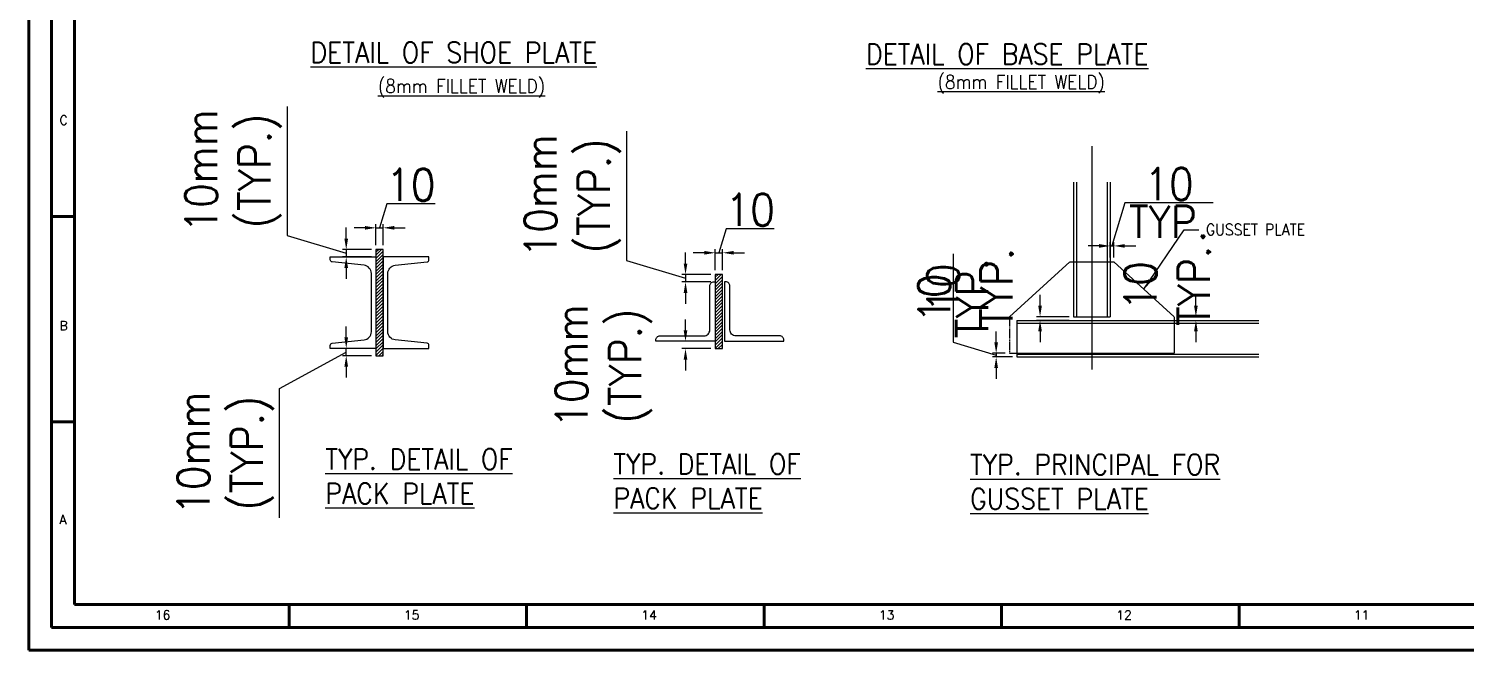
# Model space of a CAD drawing. Header units: millimetres. Extents: x 0 to 1124626, y -157535 to 82123.
# Drawn here: x 352931 to 368640, y 28640 to 35436 of the extents above; entities that cross this region are included whole.
import ezdxf
from ezdxf.enums import TextEntityAlignment as Align

# ---------------------------------------------------------------- set-up
doc = ezdxf.new("R2010")
doc.units = ezdxf.units.MM
doc.header["$MEASUREMENT"] = 0
doc.linetypes.add('DASHED', pattern=[0.75, 0.5, -0.25])
for name, color, linetype, lineweight in [('BORDER', 230, 'Continuous', 40), ('CN', 253, 'Continuous', 15), ('Dim', 6, 'Continuous', 13), ('PLATE', 190, 'Continuous', 20), ('STR. STEEL', 25, 'Continuous', 18), ('structure', 183, 'Continuous', 15), ('Text', 7, 'Continuous', 15), ('TITLE TEXT', 50, 'Continuous', 18)]:
    doc.layers.add(name, color=color, linetype=linetype, lineweight=lineweight)
doc.styles.add('ROMANS', font='romans.shx', dxfattribs={"oblique": 10, "height": 0.15})
doc.styles.add('style1', font='romans.shx', dxfattribs={"width": 0.9, "height": 300})
doc.dimstyles.new('Copy of DIM-1', dxfattribs={"dimscale": 40, "dimtxt": 125, "dimasz": 3, "dimexe": 1, "dimexo": 1.2, "dimgap": 0.8, "dimtad": 1, "dimdec": 0, "dimzin": 1, "dimdsep": 46, "dimtxsty": 'style1', "dimcen": 2, "dimclrd": 8, "dimclre": 8, "dimclrt": 7, "dimadec": 0, "dimazin": 0, "dimtfac": 1, "dimtdec": 0, "dimtofl": 0, "dimtmove": 1, "dimatfit": 3, "dimfxl": 1, "dimtolj": 1, "dimtzin": 0, "dimlwd": 9, "dimlwe": 9, "dimarcsym": 1})

# ---------------------------------------------------------------- blocks, each defined once
blk = doc.blocks.new('*D381')
at = {"layer": 'DEFPOINTS', "color": 0, "ltscale": 20, "transparency": 16777216}
for p in [(356728, 33021), (356403, 32941), (356728, 32941)]:
    blk.add_point(p, dxfattribs=at)
at = {"layer": 'Dim', "color": 8, "lineweight": 9, "ltscale": 20, "transparency": 16777216}
for p, q in [((355757, 34587), (355757, 33175)), ((355757, 33175), (356403, 32981)), ((356403, 33141), (356403, 33261)), ((356680, 33021), (356363, 33021)), ((356403, 33021), (356403, 32941)), ((356680, 32941), (356363, 32941)), ((356403, 32821), (356403, 32701))]:
    blk.add_line(p, q, dxfattribs=at)
at = {"layer": 'Dim', "color": 8, "ltscale": 20, "transparency": 16777216}
for points in [[(356383, 33141), (356423, 33141), (356403, 33021)], [(356423, 32821), (356383, 32821), (356403, 32941)]]:
    blk.add_solid(points, dxfattribs=at)
at = {"layer": 'Dim', "color": 7, "ltscale": 20, "transparency": 16777216, "insert": (355168, 33881), "char_height": 350, "attachment_point": 5, "rotation": 90, "style": 'style1'}
blk.add_mtext('\\A1;10mm\\P(TYP.)', dxfattribs=at)
blk = doc.blocks.new('*D382')
at = {"layer": 'DEFPOINTS', "color": 0, "ltscale": 20, "transparency": 16777216}
for p in [(356403, 31941), (356728, 31941), (356728, 31861)]:
    blk.add_point(p, dxfattribs=at)
at = {"layer": 'Dim', "color": 8, "lineweight": 9, "ltscale": 20, "transparency": 16777216}
for p, q in [((356403, 32061), (356403, 32181)), ((355672, 31501), (356403, 31901)), ((356680, 31941), (356363, 31941)), ((356403, 31861), (356403, 31941)), ((356680, 31861), (356363, 31861)), ((356403, 31741), (356403, 31621)), ((355672, 30089), (355672, 31501))]:
    blk.add_line(p, q, dxfattribs=at)
at = {"layer": 'Dim', "color": 8, "ltscale": 20, "transparency": 16777216}
for points in [[(356383, 32061), (356423, 32061), (356403, 31941)], [(356423, 31741), (356383, 31741), (356403, 31861)]]:
    blk.add_solid(points, dxfattribs=at)
at = {"layer": 'Dim', "color": 7, "ltscale": 20, "transparency": 16777216, "insert": (355083, 30795), "char_height": 350, "attachment_point": 5, "rotation": 90, "style": 'style1'}
blk.add_mtext('\\A1;10mm \\P(TYP.)', dxfattribs=at)
blk = doc.blocks.new('*D383')
at = {"layer": 'DEFPOINTS', "color": 0, "ltscale": 20, "transparency": 16777216}
for p in [(356808, 33259), (356728, 33021), (356808, 33021)]:
    blk.add_point(p, dxfattribs=at)
at = {"layer": 'Dim', "color": 8, "lineweight": 9, "ltscale": 20, "transparency": 16777216}
for p, q in [((356847, 33522), (356768, 33259)), ((357374, 33522), (356847, 33522)), ((356608, 33259), (356488, 33259)), ((356728, 33069), (356728, 33299)), ((356728, 33259), (356808, 33259)), ((356808, 33069), (356808, 33299)), ((356928, 33259), (357048, 33259))]:
    blk.add_line(p, q, dxfattribs=at)
at = {"layer": 'Dim', "color": 8, "ltscale": 20, "transparency": 16777216}
for points in [[(356608, 33239), (356608, 33279), (356728, 33259)], [(356928, 33279), (356928, 33239), (356808, 33259)]]:
    blk.add_solid(points, dxfattribs=at)
at = {"layer": 'Dim', "color": 7, "ltscale": 20, "transparency": 16777216, "insert": (357110, 33729), "char_height": 350, "attachment_point": 5, "style": 'style1'}
blk.add_mtext('\\A1;10', dxfattribs=at)
blk = doc.blocks.new('*D407')
at = {"layer": 'DEFPOINTS', "color": 0, "ltscale": 20, "transparency": 16777216}
for p in [(363510, 31847), (363656, 31887), (363736, 31847)]:
    blk.add_point(p, dxfattribs=at)
at = {"layer": 'Dim', "color": 8, "lineweight": 9, "ltscale": 20, "transparency": 16777216}
for p, q in [((363040, 32973), (363040, 32008)), ((363510, 32007), (363510, 32127)), ((363040, 32008), (363510, 31867)), ((363608, 31887), (363470, 31887)), ((363688, 31847), (363470, 31847)), ((363510, 31887), (363510, 31847)), ((363510, 31727), (363510, 31607))]:
    blk.add_line(p, q, dxfattribs=at)
at = {"layer": 'Dim', "color": 8, "ltscale": 20, "transparency": 16777216}
for points in [[(363490, 32007), (363530, 32007), (363510, 31887)], [(363530, 31727), (363490, 31727), (363510, 31847)]]:
    blk.add_solid(points, dxfattribs=at)
at = {"layer": 'Dim', "color": 7, "ltscale": 20, "transparency": 16777216, "char_height": 350, "attachment_point": 5, "rotation": 90, "style": 'style1'}
for s, insert in [('TYP.', (363247, 32490)), ('\\A1;10', (362833, 32490))]:
    blk.add_mtext(s, dxfattribs=dict(at, insert=insert))
blk = doc.blocks.new('*D408')
at = {"layer": 'DEFPOINTS', "color": 0, "ltscale": 20, "transparency": 16777216}
for p in [(363990, 32247), (364356, 32287), (364356, 32247)]:
    blk.add_point(p, dxfattribs=at)
at = {"layer": 'Dim', "color": 8, "lineweight": 9, "ltscale": 20, "transparency": 16777216}
for p, q in [((363990, 32407), (363990, 32527)), ((364308, 32287), (363950, 32287)), ((364308, 32247), (363950, 32247)), ((363990, 32127), (363990, 32007))]:
    blk.add_line(p, q, dxfattribs=at)
at = {"layer": 'Dim', "color": 8, "ltscale": 20, "transparency": 16777216}
for points in [[(363970, 32407), (364010, 32407), (363990, 32287)], [(364010, 32127), (363970, 32127), (363990, 32247)]]:
    blk.add_solid(points, dxfattribs=at)
at = {"layer": 'Dim', "color": 7, "ltscale": 20, "transparency": 16777216, "insert": (363223, 32601), "char_height": 350, "attachment_point": 5, "rotation": 90, "style": 'style1'}
blk.add_mtext('\\A1;10\\PTYP.', dxfattribs=at)
blk = doc.blocks.new('*D409')
at = {"layer": 'DEFPOINTS', "color": 0, "ltscale": 20, "transparency": 16777216}
for p in [(364796, 33061), (364756, 32887), (364796, 32887)]:
    blk.add_point(p, dxfattribs=at)
at = {"layer": 'Dim', "color": 8, "lineweight": 9, "ltscale": 20, "transparency": 16777216}
for p, q in [((364917, 33531), (364776, 33061)), ((365882, 33531), (364917, 33531)), ((364636, 33061), (364516, 33061)), ((364756, 32935), (364756, 33101)), ((364756, 33061), (364796, 33061)), ((364796, 32935), (364796, 33101)), ((364916, 33061), (365036, 33061))]:
    blk.add_line(p, q, dxfattribs=at)
at = {"layer": 'Dim', "color": 8, "ltscale": 20, "transparency": 16777216}
for points in [[(364636, 33041), (364636, 33081), (364756, 33061)], [(364916, 33081), (364916, 33041), (364796, 33061)]]:
    blk.add_solid(points, dxfattribs=at)
at = {"layer": 'Dim', "color": 7, "ltscale": 20, "transparency": 16777216, "char_height": 350, "attachment_point": 5, "style": 'style1'}
for s, insert in [('\\A1;10', (365400, 33738)), ('TYP.', (365400, 33324))]:
    blk.add_mtext(s, dxfattribs=dict(at, insert=insert))
blk = doc.blocks.new('*D469')
at = {"layer": 'DEFPOINTS', "color": 0, "ltscale": 20, "transparency": 16777216}
for p in [(365532, 32287), (365532, 32247), (365694, 32247)]:
    blk.add_point(p, dxfattribs=at)
at = {"layer": 'Dim', "color": 8, "lineweight": 9, "ltscale": 20, "transparency": 16777216}
for p, q in [((365694, 32407), (365694, 32527)), ((365580, 32287), (365734, 32287)), ((365580, 32247), (365734, 32247)), ((365694, 32127), (365694, 32007))]:
    blk.add_line(p, q, dxfattribs=at)
at = {"layer": 'Dim', "color": 8, "ltscale": 20, "transparency": 16777216}
for points in [[(365674, 32407), (365714, 32407), (365694, 32287)], [(365714, 32127), (365674, 32127), (365694, 32247)]]:
    blk.add_solid(points, dxfattribs=at)
at = {"layer": 'Dim', "color": 7, "ltscale": 20, "transparency": 16777216, "insert": (365380, 32624), "char_height": 350, "attachment_point": 5, "rotation": 90, "style": 'style1'}
blk.add_mtext('\\A1;10\\PTYP.', dxfattribs=at)
blk = doc.blocks.new('*D481')
at = {"layer": 'DEFPOINTS', "color": 0, "ltscale": 20, "transparency": 16777216}
for p in [(360438, 32748), (360113, 32668), (360438, 32668)]:
    blk.add_point(p, dxfattribs=at)
at = {"layer": 'Dim', "color": 8, "lineweight": 9, "ltscale": 20, "transparency": 16777216}
for p, q in [((359468, 34314), (359468, 32902)), ((360113, 32868), (360113, 32988)), ((359468, 32902), (360113, 32708)), ((360390, 32748), (360073, 32748)), ((360113, 32748), (360113, 32668)), ((360390, 32668), (360073, 32668)), ((360113, 32548), (360113, 32428))]:
    blk.add_line(p, q, dxfattribs=at)
at = {"layer": 'Dim', "color": 8, "ltscale": 20, "transparency": 16777216}
for points in [[(360093, 32868), (360133, 32868), (360113, 32748)], [(360133, 32548), (360093, 32548), (360113, 32668)]]:
    blk.add_solid(points, dxfattribs=at)
at = {"layer": 'Dim', "color": 7, "ltscale": 20, "transparency": 16777216, "insert": (358878, 33608), "char_height": 350, "attachment_point": 5, "rotation": 90, "style": 'style1'}
blk.add_mtext('\\A1;10mm\\P(TYP.)', dxfattribs=at)
blk = doc.blocks.new('*D482')
at = {"layer": 'DEFPOINTS', "color": 0, "ltscale": 20, "transparency": 16777216}
for p in [(360113, 32018), (360438, 32018), (360438, 31938)]:
    blk.add_point(p, dxfattribs=at)
at = {"layer": 'Dim', "color": 8, "lineweight": 9, "ltscale": 20, "transparency": 16777216}
for p, q in [((360113, 32138), (360113, 32258)), ((360390, 32018), (360073, 32018)), ((360390, 31938), (360073, 31938)), ((360113, 31818), (360113, 31698))]:
    blk.add_line(p, q, dxfattribs=at)
at = {"layer": 'Dim', "color": 8, "ltscale": 20, "transparency": 16777216}
for points in [[(360093, 32138), (360133, 32138), (360113, 32018)], [(360133, 31818), (360093, 31818), (360113, 31938)]]:
    blk.add_solid(points, dxfattribs=at)
at = {"layer": 'Dim', "color": 7, "ltscale": 20, "transparency": 16777216, "insert": (359218, 31747), "char_height": 350, "attachment_point": 5, "rotation": 90, "style": 'style1'}
blk.add_mtext('\\A1;10mm \\P(TYP.)', dxfattribs=at)
blk = doc.blocks.new('*D483')
at = {"layer": 'DEFPOINTS', "color": 0, "ltscale": 20, "transparency": 16777216}
for p in [(360518, 32986), (360438, 32748), (360518, 32748)]:
    blk.add_point(p, dxfattribs=at)
at = {"layer": 'Dim', "color": 8, "lineweight": 9, "ltscale": 20, "transparency": 16777216}
for p, q in [((360557, 33249), (360478, 32986)), ((361084, 33249), (360557, 33249)), ((360438, 32796), (360438, 33026)), ((360518, 32796), (360518, 33026)), ((360318, 32986), (360198, 32986)), ((360438, 32986), (360518, 32986)), ((360638, 32986), (360758, 32986))]:
    blk.add_line(p, q, dxfattribs=at)
at = {"layer": 'Dim', "color": 8, "ltscale": 20, "transparency": 16777216}
for points in [[(360318, 32966), (360318, 33006), (360438, 32986)], [(360638, 33006), (360638, 32966), (360518, 32986)]]:
    blk.add_solid(points, dxfattribs=at)
at = {"layer": 'Dim', "color": 7, "ltscale": 20, "transparency": 16777216, "insert": (360821, 33456), "char_height": 350, "attachment_point": 5, "style": 'style1'}
blk.add_mtext('\\A1;10', dxfattribs=at)
blk = doc.blocks.new('SHEET-1')
at = {"layer": 'BORDER', "color": 230}
for p, q in [((5, 94.85), (10, 94.85)), ((5, 49.92), (10, 49.92)), ((56.94, 10), (56.94, 5)), ((108.88, 10), (108.88, 5)), ((160.81, 10), (160.81, 5)), ((212.75, 10), (212.75, 5)), ((264.69, 10), (264.69, 5))]:
    blk.add_line(p, q, dxfattribs=at)
at = {"layer": 'BORDER', "color": 141}
blk.add_lwpolyline([(0, 0), (841, 0), (841, 594), (0, 594)], close=True, dxfattribs=at)
at = {"layer": 'BORDER', "color": 230}
for points in [[(5, 5), (836, 5), (836, 589), (5, 589)], [(10, 10), (831, 10), (831, 584), (10, 584)]]:
    blk.add_lwpolyline(points, close=True, dxfattribs=at)
at = {"layer": 'BORDER', "color": 31, "style": 'ROMANS'}
for s, p in [('C', (6.72, 114.92)), ('B', (6.72, 70)), ('A', (6.72, 27.59)), ('16', (27.55, 6.7)), ('15', (82.02, 6.7)), ('14', (133.96, 6.7)), ('13', (185.9, 6.7)), ('12', (237.83, 6.7)), ('11', (289.77, 6.7))]:
    blk.add_text(s, height=2, dxfattribs=at).set_placement(p)
blk.add_attdef('FILE', text='', height=2, dxfattribs=at).set_placement((836.21, 1.37), align=Align.RIGHT)

msp = doc.modelspace()

# ---------------------------------------------------------------- hatches: boundary and pattern name
at = {"layer": 'PLATE', "ltscale": 20}
h = msp.add_hatch(dxfattribs=at)
h.set_pattern_fill('ANSI31', color=256, scale=200, style=0)
h.set_pattern_definition([(45, (-413193.567, 5499.847), (-17.6776695, 17.6776695), [])])
h.paths.add_polyline_path([(356808.0028, 33021.0372), (356728.0028, 33021.0372), (356728.0028, 31861.0372), (356808.0028, 31861.0372)])
h = msp.add_hatch(dxfattribs=at)
h.set_pattern_fill('ANSI31', color=256, scale=200, style=0)
h.set_pattern_definition([(45, (-409483.14, 5576.65), (-17.6776695, 17.6776695), [])])
h.paths.add_polyline_path([(360518.43, 32747.9749), (360438.43, 32747.9749), (360438.43, 31937.8395), (360518.43, 31937.8395)])

# ---------------------------------------------------------------- linework, layer by layer
at = {"layer": 'CN', "linetype": 'Continuous', "ltscale": 5}
msp.add_line((364556.0717, 34150.0544), (364556.0717, 31709.9232), dxfattribs=at)
at = {"layer": 'PLATE', "ltscale": 20}
for p, q in [((364316.0717, 32886.6933), (363656.0717, 32286.6933)), ((364796.0717, 32886.6933), (365456.0717, 32286.6933))]:
    msp.add_line(p, q, dxfattribs=at)
at = {"layer": 'PLATE', "linetype": 'DASHED', "ltscale": 2}
for p, q in [((364316.0717, 32886.6933), (364796.0717, 32886.6933)), ((365456.0717, 32286.6933), (365456.0717, 31886.6933)), ((363656.0717, 31886.6933), (365456.0717, 31886.6933))]:
    msp.add_line(p, q, dxfattribs=at)
at = {"layer": 'PLATE', "linetype": 'DASHED', "ltscale": 20}
msp.add_line((363656.0717, 32286.6933), (363656.0717, 31886.6933), dxfattribs=at)
at = {"layer": 'PLATE', "ltscale": 20}
for points in [[(356808.0028, 31861.0372), (356808.0028, 33021.0372), (356728.0028, 33021.0372), (356728.0028, 31861.0372)], [(360518.43, 31937.8395), (360518.43, 32747.9749), (360438.43, 32747.9749), (360438.43, 31937.8395)]]:
    msp.add_lwpolyline(points, close=True, dxfattribs=at)
at = {"layer": 'STR. STEEL', "ltscale": 20}
for points in [[(356728.0028, 31941.0372), (356228.0028, 31941.0372), (356228.0028, 31972.7791, -0.383864035), (356249.4942, 31996.6476), (356597.4104, 32033.2151, 0.383864035), (356678.0028, 32122.7221), (356678.0028, 32759.3522, 0.383864035), (356597.4104, 32848.8593), (356249.4942, 32885.4267, -0.383864035), (356228.0028, 32909.2953), (356228.0028, 32941.0372), (356728.0028, 32941.0372)], [(356808.0028, 31941.0372), (357308.0028, 31941.0372), (357308.0028, 31972.7791, 0.383864035), (357286.5115, 31996.6476), (356938.5953, 32033.2151, -0.383864035), (356858.0028, 32122.7221), (356858.0028, 32759.3522, -0.383864035), (356938.5953, 32848.8593), (357286.5115, 32885.4267, 0.383864035), (357308.0028, 32909.2953), (357308.0028, 32941.0372), (356808.0028, 32941.0372)], [(360438.43, 32017.8395), (359788.43, 32017.8395), (359788.43, 32032.8395, -0.4142136016), (359833.4299, 32077.8395), (360313.4299, 32077.8395, 0.4142136016), (360378.4299, 32142.8395), (360378.4299, 32622.8395, -0.4142136016), (360423.4299, 32667.8395), (360438.4299, 32667.8395)], [(360538.43, 32017.8395), (361188.43, 32017.8395), (361188.43, 32032.8395, 0.4142136016), (361143.43, 32077.8395), (360663.43, 32077.8395, -0.4142136016), (360598.43, 32142.8395), (360598.43, 32622.8395, 0.4142136016), (360553.43, 32667.8395), (360538.43, 32667.8395)]]:
    msp.add_lwpolyline(points, format="xyb", close=True, dxfattribs=at)
at = {"layer": 'structure', "color": 2, "ltscale": 20}
for p, q in [((364356.0717, 33758.7073), (364356.0717, 32286.6933)), ((364386.8717, 33758.7073), (364386.8717, 32286.6933)), ((364725.2717, 33758.7073), (364725.2717, 32286.6933)), ((364756.0717, 33758.7073), (364756.0717, 32286.6933)), ((363736.0717, 32246.6933), (366383.1218, 32246.6933)), ((363736.0717, 32246.6933), (363736.0717, 31846.6933)), ((363736.0717, 32215.8933), (366383.1218, 32215.8933)), ((364356.0717, 32286.6933), (364756.0717, 32286.6933)), ((363736.0717, 31877.4933), (366383.1218, 31877.4933)), ((363736.0717, 31846.6933), (366383.1218, 31846.6933))]:
    msp.add_line(p, q, dxfattribs=at)
at = {"layer": 'structure', "ltscale": 20}
for points in [[(364316.0717, 33758.7073, 0.01, 0.01, 0), (364490.6717, 33758.7073, 0.01, 0.01, 0), (364515.6717, 33690.0203, 0.01, 0.01, 0), (364565.6717, 33827.3942, 0.01, 0.01, 0), (364590.6717, 33758.7073, 0.01, 0.01, 0), (364765.2717, 33758.7073, 0, 0, 0)], [(366383.1218, 32286.6933, 0.01, 0.01, 0), (366383.1218, 32096.6933, 0.01, 0.01, 0), (366314.4349, 32071.6933, 0.01, 0.01, 0), (366451.8088, 32021.6933, 0.01, 0.01, 0), (366383.1218, 31996.6933, 0.01, 0.01, 0), (366383.1218, 31806.6933, 0, 0, 0)]]:
    msp.add_lwpolyline(points, format="xyseb", dxfattribs=at)

# ---------------------------------------------------------------- block references
at = {"xscale": 50, "yscale": 50, "zscale": 50}
msp.add_blockref('SHEET-1', (352931.1678, 28639.983), dxfattribs=at)

# ---------------------------------------------------------------- texts
at = {"layer": 'Text', "ltscale": 20, "insert": (365803.6029, 33302.261), "char_height": 125, "width": 2149.398219, "attachment_point": 1, "style": 'style1'}
msp.add_mtext('\\pxsm1,ql;GUSSET PLATE', dxfattribs=at)
at = {"layer": 'TITLE TEXT', "ltscale": 20, "width": 8570.669872, "attachment_point": 1, "style": 'style1'}
for s, insert, char_height in [('{\\LDETAIL OF SHOE PLATE}', (356011.912, 35287.8764), 225), ('{\\LDETAIL OF BASE PLATE}', (362085.8826, 35270.3785), 225), ('{\\L(8mm FILLET WELD)}', (356749.2869, 34883.5678), 150), ('{\\L(8mm FILLET WELD)}', (362869.1825, 34929.4728), 150), ('{\\LTYP. DETAIL OF \\PPACK PLATE}', (356174.0372, 30841.9076), 225), ('{\\LTYP. DETAIL OF \\PPACK PLATE}', (359324.3325, 30789.1048), 225), ('{\\LTYP. PRINCIPAL FOR \\PGUSSET PLATE}', (363224.5232, 30782.1039), 225)]:
    msp.add_mtext(s, dxfattribs=dict(at, insert=insert, char_height=char_height))

# ---------------------------------------------------------------- dimensions: what is measured, and where the dimension line sits
at = {"layer": 'Dim', "ltscale": 20}
for base, p1, p2, text, picture, middle in [((356402.916, 32941.0372), (356728.0028, 33021.0372), (356728.0028, 32941.0372), '10mm\\P(TYP.)', '*D381', (355167.5827, 33206.7373)), ((360113.3431, 32667.9749), (360438.43, 32747.9749), (360438.43, 32667.9749), '10mm\\P(TYP.)', '*D481', (358878.0098, 32933.6751)), ((363509.9915, 31846.6933), (363656.0717, 31886.6933), (363736.0717, 31846.6933), '10\\XTYP.', '*D407', (363039.9915, 32039.6934))]:
    dim = msp.add_linear_dim(base=base, p1=p1, p2=p2, angle=90, text=text, dimstyle='Copy of DIM-1', override={"dimtxt": 125}, dxfattribs=at)
    dim.commit()
    dim.dimension.update_dxf_attribs({"geometry": picture, "text_midpoint": middle})
for base, p1, p2, text, picture, middle in [((356808.0028, 33259.3725), (356728.0028, 33021.0372), (356808.0028, 33021.0372), '10', '*D383', (356878.9029, 33729.3725)), ((364796.0717, 33060.9053), (364756.0717, 32886.6933), (364796.0717, 32886.6933), '10\\XTYP.', '*D409', (364949.0719, 33530.9053)), ((360518.43, 32986.3103), (360438.43, 32747.9749), (360518.43, 32747.9749), '10', '*D483', (360589.33, 33456.3103))]:
    dim = msp.add_linear_dim(base=base, p1=p1, p2=p2, text=text, dimstyle='Copy of DIM-1', override={"dimtxt": 125}, dxfattribs=at)
    dim.commit()
    dim.dimension.update_dxf_attribs({"geometry": picture, "text_midpoint": middle})
for base, p1, p2, angle, text, picture, middle in [((363989.6065, 32246.6933), (364356.0717, 32286.6933), (364356.4136, 32246.6933), 90, '10\\XTYP.', '*D408', (363721.8175, 32601.3191)), ((365694.4189, 32246.6933), (365531.8052, 32286.6933), (365531.8052, 32246.6933), 90, '10\\XTYP.', '*D469', (365878.3671, 32624.2503)), ((360113.3431, 32017.8395), (360438.43, 31937.8395), (360438.43, 32017.8395), 270, '10mm \\P(TYP.)', '*D482', (359807.6846, 31746.7007)), ((356402.916, 31941.0372), (356728.0028, 31861.0372), (356728.0028, 31941.0372), 270, '10mm \\P(TYP.)', '*D382', (355672.2906, 31469.3342))]:
    dim = msp.add_linear_dim(base=base, p1=p1, p2=p2, angle=angle, text=text, dimstyle='Copy of DIM-1', override={"dimtxt": 125}, dxfattribs=at)
    dim.commit()
    dim.dimension.update_dxf_attribs({"geometry": picture, "text_midpoint": middle, "dimtype": 160})

# ---------------------------------------------------------------- leaders
msp.add_leader([(365126.0717, 32586.6933), (365564.0589, 33238.4167), (365726.5436, 33238.4167)], dimstyle='Copy of DIM-1', override={"dimtxt": 125, "dimgap": 0.8, "dimtad": 0}, dxfattribs=at)

doc.saveas('drawing.dxf')
